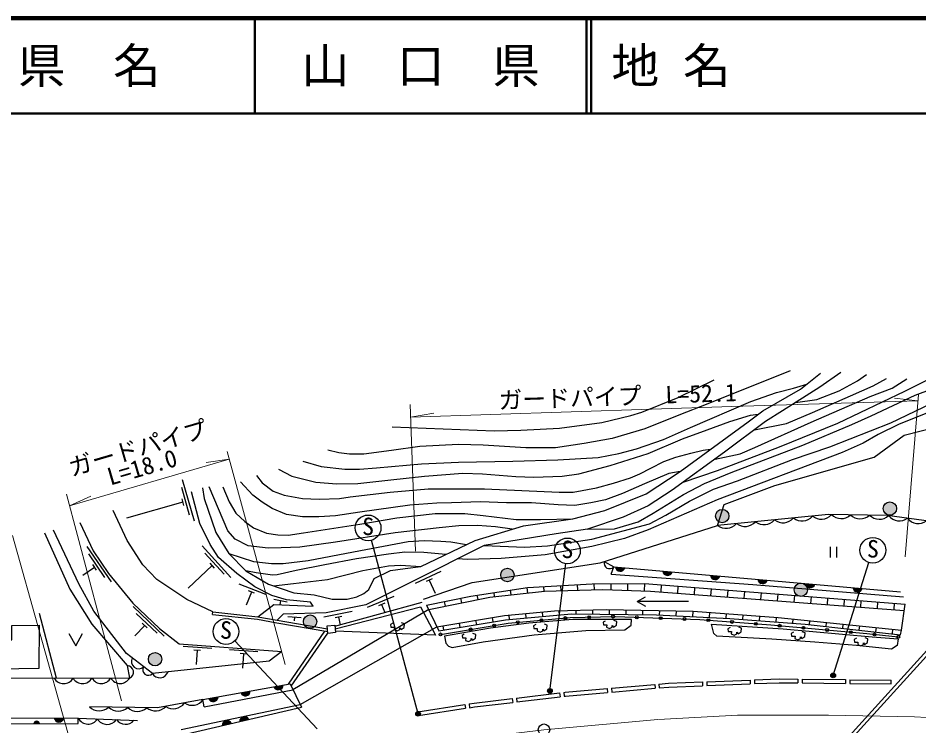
# Model space of a CAD drawing. Units: millimetres at full size, sheet at 1:1000; details may follow other scales. Extents: x 40000 to 680000, y 20000 to 380000.
# Drawn here: x 308159 to 402624, y 305738 to 380000 of the extents above; entities that cross this region are included whole.
import ezdxf
from ezdxf.enums import TextEntityAlignment as Align

# ---------------------------------------------------------------- set-up
doc = ezdxf.new("R2010")
doc.units = ezdxf.units.MM
doc.header["$LTSCALE"] = 1000
doc.linetypes.add('CHAIN', pattern=[18.5, 12, -1.5, 3.5, -1.5])
for name, color, linetype, lineweight in [('M-BGD', 7, 'Continuous', 25), ('M-BGD-EXST', 7, 'Continuous', 25), ('M-BMK', 2, 'CHAIN', 13), ('M-BMK-SRVR', 3, 'Continuous', 25), ('M-STR-HTXT', 7, 'Continuous', 13), ('M-TTL', 2, 'Continuous', 140), ('M-TTL-LINE', 7, 'Continuous', 50)]:
    doc.layers.add(name, color=color, linetype=linetype, lineweight=lineweight)
doc.layers.add('M-TTL-TXT', color=7, linetype='Continuous')
doc.styles.add('ＭＳ ゴシック', font='')
doc.styles.get('ＭＳ ゴシック').set_extended_font_data('MS Gothic')

msp = doc.modelspace()

# ---------------------------------------------------------------- hatches: boundary and pattern name
at = {"layer": 'M-BGD'}
for points in [[(398874, 328541, -1), (400274, 328541, -0.41421), (399574, 327841, -0.41421)], [(381293, 327762, -1), (382693, 327762, -0.41421), (381993, 327062, -0.41421)], [(358764, 321576, -1), (360164, 321576, -0.41421), (359464, 320876, -0.41421)], [(371774, 322333), (370787, 322419, 0.82183)], [(376755, 321898), (375768, 321984, 0.82183)], [(381737, 321464), (380749, 321550, 0.82183)], [(386718, 321030), (385731, 321116, 0.82183)], [(389537, 320024, -1), (390937, 320024, -0.41421), (390237, 319324, -0.41421)], [(391699, 320596), (390712, 320682, 0.82183)], [(396680, 320161), (395693, 320247, 0.82183)], [(338084, 316685, -1), (339484, 316685, -0.41421), (338784, 315985, -0.41421)], [(321823, 312743, -1), (323223, 312743, -0.41421), (322523, 312043, -0.41421)], [(335959, 310037), (334984, 309860, 0.82183)], [(332502, 309407), (331528, 309229, 0.82183)], [(329130, 308792), (328156, 308615, 0.82183)], [(310426, 305982), (309800, 305980, -0.84072)], [(311952, 306565), (312943, 306561, -0.82183)], [(329561, 305772), (330526, 305997, 0.82183)], [(332369, 306427), (331404, 306202, -0.82183)]]:
    msp.add_hatch(color=256, dxfattribs=at).paths.add_polyline_path(points)
at = {"layer": 'M-BGD-EXST'}
for points in [[(393845, 311160, -1), (393406, 310920, -0.41421), (393506, 311260, -0.41421)], [(364143, 309533, -1), (363703, 309294, -0.41421), (363803, 309633, -0.41421)], [(350322, 307144, -1), (349883, 306905, -0.41421), (349983, 307244, -0.41421)]]:
    msp.add_hatch(color=256, dxfattribs=at).paths.add_polyline_path(points)

# ---------------------------------------------------------------- linework, layer by layer
at = {"layer": 'M-BGD'}
for p, q in [((326151, 327855), (325326, 330740)), ((326646, 327217), (325408, 331543)), ((325450, 329215), (319524, 327520)), ((325546, 328878), (325354, 329551)), ((317948, 320849), (315415, 324568)), ((330482, 321302), (327457, 324634)), ((393325, 324517), (393325, 323399)), ((393991, 324517), (393991, 323399)), ((317278, 321300), (315589, 323780)), ((329756, 321656), (327739, 323877)), ((316185, 322371), (314946, 321527)), ((316382, 322082), (315988, 322660)), ((328525, 322565), (325993, 320182)), ((328761, 322306), (328290, 322824)), ((370340, 321680), (370623, 322433)), ((352505, 321944), (349787, 320674)), ((351590, 321185), (350956, 320889)), ((334143, 319518), (331354, 320622)), ((351273, 321037), (351909, 319678)), ((361504, 320266), (361566, 319675)), ((363253, 320370), (363306, 319857)), ((365037, 320469), (365055, 319919)), ((366784, 320567), (366804, 319978)), ((368532, 320655), (368553, 320036)), ((370326, 320660), (370302, 320036)), ((372077, 320664), (372051, 319969)), ((373828, 320669), (373799, 319902)), ((375602, 320532), (375546, 319796)), ((377346, 320394), (377291, 319663)), ((379091, 320257), (379036, 319531)), ((332638, 319791), (332086, 318396)), ((332963, 319662), (332312, 319920)), ((347550, 319331), (344778, 318182)), ((356272, 319450), (356363, 319006)), ((358041, 319726), (358084, 319312)), ((359773, 319996), (359825, 319494)), ((380835, 320120), (380781, 319398)), ((382580, 319983), (382526, 319266)), ((384325, 319845), (384271, 319133)), ((386069, 319708), (386016, 319001)), ((387814, 319571), (387761, 318868)), ((389558, 319433), (389506, 318736)), ((391303, 319296), (391250, 318603)), ((336364, 318734), (334987, 318989)), ((335676, 318862), (335608, 318493)), ((341384, 316209), (350539, 318724)), ((346602, 318614), (345956, 318346)), ((346279, 318480), (346624, 317648)), ((352835, 318787), (352934, 318306)), ((354551, 319133), (354648, 318656)), ((373085, 318795), (373960, 318290)), ((393048, 319159), (392995, 318471)), ((394792, 319021), (394740, 318338)), ((396537, 318884), (396485, 318206)), ((398282, 318747), (398230, 318073)), ((400026, 318609), (399975, 317941)), ((312187, 310753), (310422, 317544)), ((323488, 315159), (320226, 318259)), ((322738, 315458), (320563, 317525)), ((328545, 317439), (328574, 317714)), ((351219, 317956), (336990, 309547)), ((343182, 317733), (340236, 317165)), ((361374, 317536), (361415, 317069)), ((363116, 317701), (363158, 317223)), ((364861, 317833), (364901, 317376)), ((366651, 317876), (366646, 317485)), ((368402, 317918), (368396, 317465)), ((370152, 317945), (370146, 317444)), ((371902, 317912), (371896, 317424)), ((373652, 317878), (373646, 317403)), ((375418, 317844), (375396, 317372)), ((377169, 317811), (377144, 317288)), ((378919, 317777), (378892, 317204)), ((380665, 317652), (380640, 317121)), ((382411, 317526), (382387, 317037)), ((321698, 316033), (321190, 316515)), ((337841, 317094), (336444, 317177)), ((337143, 317136), (337120, 316762)), ((342109, 317221), (341422, 317088)), ((341765, 317155), (341919, 316356)), ((354415, 316526), (354490, 316077)), ((356140, 316818), (356216, 316367)), ((357866, 317109), (357942, 316657)), ((359632, 317372), (359672, 316916)), ((384170, 317399), (384133, 316914)), ((385916, 317273), (385878, 316780)), ((387661, 317147), (387623, 316645)), ((389403, 316972), (389368, 316511)), ((391158, 316790), (391111, 316363)), ((392899, 316610), (392851, 316172)), ((321444, 316274), (320411, 315187)), ((336524, 310140), (340341, 315690)), ((337731, 308005), (352068, 316130)), ((352689, 316235), (352765, 315787)), ((394640, 316430), (394590, 315981)), ((396380, 316250), (396330, 315789)), ((398121, 316069), (398069, 315598)), ((399862, 315889), (399809, 315406)), ((336814, 309911), (340649, 315487)), ((394197, 303460), (404963, 315345)), ((394691, 303460), (405326, 315200)), ((328476, 313864), (325484, 314089)), ((327307, 313651), (326609, 313703)), ((326958, 313677), (326846, 312181)), ((333318, 313501), (330326, 313726)), ((332149, 313288), (331450, 313341)), ((331800, 313314), (331687, 311819)), ((370381, 309696), (374911, 310093)), ((374911, 310093), (374946, 309695)), ((375362, 310133), (375397, 309734)), ((379913, 310362), (379928, 309962)), ((380374, 310380), (384909, 310560)), ((380374, 310380), (380390, 309980)), ((380390, 309980), (384925, 310160)), ((384909, 310560), (384925, 310160)), ((385370, 310578), (385386, 310179)), ((389916, 310658), (389912, 310259)), ((390387, 310653), (390383, 310253)), ((390383, 310253), (394911, 310200)), ((390387, 310653), (394916, 310600)), ((394916, 310600), (394911, 310200)), ((395387, 310595), (395382, 310195)), ((395382, 310195), (399714, 310144)), ((395387, 310595), (399719, 310544)), ((399714, 310144), (399719, 310544)), ((327690, 307744), (336990, 309547)), ((360422, 308665), (364945, 309202)), ((364945, 309202), (364993, 308804)), ((365387, 309254), (365435, 308857)), ((369931, 309657), (369965, 309258)), ((370381, 309696), (370416, 309298)), ((370416, 309298), (374946, 309695)), ((325272, 305380), (337731, 308005)), ((327690, 307744), (327551, 308505)), ((350072, 307222), (355013, 307989)), ((355013, 307989), (355074, 307593)), ((355444, 308055), (355505, 307660)), ((359980, 308613), (360027, 308216)), ((360422, 308665), (360469, 308268)), ((360469, 308268), (364993, 308804)), ((325407, 304803), (337873, 307710)), ((350133, 306827), (350072, 307222)), ((350133, 306827), (355074, 307593)), ((314476, 305990), (314479, 306555))]:
    msp.add_line(p, q, dxfattribs=at)
for points in [[(389102, 343000), (380493, 339534), (377455, 338346), (373890, 336923), (370450, 335910), (367536, 335359), (364526, 334925), (361413, 334924), (356917, 335182), (354359, 335270), (350295, 335055), (347321, 334647), (344400, 334248), (342908, 334248), (341789, 334373), (340646, 334668)], [(327486, 330722), (327672, 329598), (328901, 326034), (330255, 323823), (332033, 322024), (334430, 320629), (337066, 319699), (339204, 319503), (341096, 319028), (342676, 319028), (343699, 319275), (344421, 319646), (344958, 320049), (345516, 321225), (347206, 322045), (348735, 322241), (350387, 322458), (356091, 325203), (361144, 326735), (366330, 327474), (369675, 328340), (374004, 330096), (377570, 332422), (384707, 337626), (386268, 338809), (390215, 341067), (392287, 342735)], [(394426, 342809), (392231, 341274), (388298, 338781), (386519, 337684), (382245, 334445), (376750, 330470), (374213, 328837), (371623, 327644), (367874, 326398), (364596, 325882), (357047, 324679), (349591, 320946), (344642, 318446), (340461, 317624), (335971, 317473), (335333, 316835)], [(347371, 337123), (358081, 336711), (360884, 336765), (364925, 336961), (369383, 337585), (372408, 338305), (373575, 338645), (377376, 340198), (381159, 342035)], [(357047, 324679), (361278, 324481), (363676, 324648), (368325, 325321), (374371, 326934), (376066, 327848), (378560, 329331), (381087, 330580), (383583, 331470), (389349, 333676), (393264, 335016), (399658, 337545), (404839, 340011), (408738, 342032)], [(367874, 326398), (370683, 326428), (373177, 327137), (374746, 328063), (377930, 330014), (380144, 331159), (382925, 332319), (390442, 335182), (395589, 337359), (397613, 338282), (402213, 340434), (404011, 341118), (406258, 341990)], [(377912, 331310), (381514, 332552), (387990, 335021), (394127, 337519), (401152, 340856), (403804, 342195)], [(381265, 333736), (383877, 334294), (385410, 334934), (391318, 337615), (397498, 340309), (399816, 341158), (401357, 342164)], [(385365, 336810), (388729, 337474), (391472, 338616), (395431, 340374), (397833, 341417), (399205, 342202)], [(389693, 339665), (391923, 339988), (394260, 340902), (396162, 341933), (397133, 342596)], [(338029, 333516), (339955, 332953), (342436, 332693), (343971, 332693), (345741, 332805), (350468, 333248), (354356, 333413), (360029, 333525), (364766, 333647), (368972, 333890), (371149, 334325), (372997, 334815), (375838, 335791), (378679, 337039), (384985, 339778), (387693, 340714), (389464, 341171), (390854, 341581)], [(410092, 341886), (409131, 341087), (404658, 339032), (400550, 337411), (398340, 336329), (396780, 335388), (394584, 334429), (381477, 329467), (374218, 326316), (371738, 325404), (368307, 324566), (363420, 323683), (358828, 323310), (355310, 323186), (354211, 323259)], [(381500, 326782), (382186, 328988), (387514, 330964), (397909, 333921), (401087, 336247), (408487, 338134), (411329, 340972)], [(335460, 332692), (336874, 331950), (339386, 331318), (341573, 331131), (343779, 331182), (347249, 331549), (350782, 331950), (354792, 332241), (356876, 332172), (360371, 331891), (362225, 331823), (365225, 331940), (366943, 332181), (370262, 333047), (374216, 334333), (377838, 335869), (380429, 336787), (382798, 337670), (384960, 338331), (385776, 338436)], [(333156, 332027), (333743, 331249), (334899, 330362), (336081, 329943), (337992, 329583), (339736, 329533), (341858, 329591), (342997, 329775), (347181, 330270), (351164, 330629), (357074, 330603), (364885, 330251), (366356, 330270), (368805, 330725), (370606, 331223), (372390, 331761), (373366, 332199), (374519, 332772), (375875, 333478), (377119, 333949), (378686, 334344), (379982, 334664), (380778, 334761)], [(377570, 332422), (376409, 332211), (373843, 331135), (371555, 330109), (369750, 329447), (368222, 329147), (366535, 328882), (364779, 328948), (362002, 329139), (359381, 329139), (356650, 329264), (353609, 329163), (352057, 329096), (349243, 328887), (343996, 328181), (341439, 327787), (339713, 327670), (338002, 327663), (336317, 327923), (334808, 328552), (333743, 329206), (332779, 329943), (331498, 331341)], [(359977, 326381), (358232, 326628), (356339, 326773), (354381, 326725), (352311, 326531), (347711, 325997), (341460, 325027), (337719, 324510), (335745, 324429), (334370, 324381), (332299, 324623), (330924, 325350), (330164, 326207), (328205, 330817)], [(329620, 330827), (330294, 329253), (331001, 328067), (331935, 327182), (332861, 326517), (334210, 325947), (335396, 325777), (336484, 325769), (338103, 326003), (343993, 326921), (347893, 327559), (351889, 328026), (355019, 328026), (356934, 327821), (360396, 327396), (362946, 327405), (366330, 327474)], [(333317, 317205), (334970, 318464), (339119, 318295), (338824, 318716), (336298, 318985), (334782, 319428), (332973, 320344), (331095, 321746), (329194, 323395), (328291, 324791), (327234, 326995), (326332, 330303)], [(328574, 317714), (325864, 319008), (322710, 321093), (321238, 322645), (319617, 325202), (318144, 328341)], [(419551, 315872), (417783, 318543), (414820, 321720), (411489, 324106), (407845, 325964), (403909, 327182), (399301, 327831), (393142, 327916), (381500, 326782)], [(314633, 327066), (316024, 324094), (317643, 321716), (320181, 318628), (323003, 315947), (325062, 314357), (335805, 313552), (334498, 312530), (322250, 311258), (319518, 313339), (316110, 317781), (314549, 320645), (311888, 326271)], [(310920, 325985), (313595, 320083), (315905, 316405), (319608, 312078), (319863, 310769), (303776, 310734)], [(350678, 319033), (355785, 320796), (369188, 322853), (381500, 326782)], [(330255, 323823), (332850, 322994), (334753, 322786), (335961, 322786), (338570, 323106), (343342, 324001), (349072, 325087), (350736, 325189), (352503, 325133), (353551, 325045), (355185, 324767)], [(353019, 323725), (350693, 323950), (348733, 323982), (347010, 323760), (343639, 323255), (340320, 322655), (337312, 322038), (335337, 321580), (334828, 321544), (333126, 321803), (332033, 322024)], [(334954, 320444), (337049, 320693), (340611, 321117), (344315, 322036), (346987, 322541), (348246, 322596), (350387, 322458)], [(369629, 322994), (370623, 322433), (400674, 319813)], [(370340, 321680), (385186, 320563), (401005, 319302)], [(351004, 318419), (355641, 319352), (361573, 320276), (368354, 320654), (373860, 320669), (401175, 318519)], [(351219, 317956), (357628, 319265), (363367, 319863), (369482, 320067), (374491, 319876), (401085, 317856)], [(378475, 318795), (373085, 318795), (373960, 319301)], [(351004, 318419), (352266, 315703), (359274, 316881), (366201, 317491), (375105, 317386), (382791, 317018), (390702, 316408), (400669, 315312)], [(400669, 315312), (400807, 315791), (401175, 318519)], [(328545, 317439), (333277, 316931), (335285, 316562), (340635, 315639)], [(328574, 317714), (333317, 317205), (335333, 316835), (340607, 315925)], [(341410, 315932), (350361, 318231), (351922, 315261), (341435, 315673)], [(352068, 316130), (359149, 317326), (364391, 317821), (369810, 317952), (378936, 317777), (387842, 317134), (400807, 315791)], [(347454, 316515), (347217, 316379), (347259, 316108), (347615, 316117), (347590, 315854), (347904, 315727), (348183, 315871), (348183, 316049), (348319, 315862), (348633, 316066), (348667, 316456), (348361, 316557)], [(352450, 315344), (359562, 316532), (366056, 317105), (370788, 317213), (379663, 316905), (387098, 316340), (397152, 315431), (400454, 315102)], [(369735, 316748), (369497, 316613), (369540, 316342), (369896, 316350), (369871, 316087), (370184, 315960), (370464, 316104), (370464, 316282), (370600, 316096), (370913, 316299), (370947, 316689), (370642, 316791)], [(304020, 314703), (307527, 314772), (307527, 316268), (310370, 316303), (310341, 311773), (304038, 311665), (303978, 314703)], [(362441, 316376), (362204, 316240), (362246, 315969), (362602, 315977), (362577, 315715), (362890, 315587), (363170, 315732), (363170, 315909), (363306, 315723), (363619, 315926), (363653, 316316), (363348, 316418)], [(382813, 316062), (382575, 315927), (382618, 315656), (382974, 315664), (382948, 315401), (383262, 315274), (383542, 315418), (383542, 315596), (383677, 315410), (383991, 315613), (384025, 316003), (383720, 316105)], [(389468, 315564), (389230, 315428), (389273, 315157), (389629, 315165), (389603, 314903), (389917, 314776), (390197, 314920), (390197, 315098), (390332, 314911), (390646, 315114), (390680, 315504), (390375, 315606)], [(313489, 315439), (314204, 314144), (314920, 315439)], [(354950, 315383), (354712, 315247), (354755, 314976), (355111, 314985), (355085, 314722), (355399, 314595), (355679, 314739), (355679, 314917), (355814, 314730), (356128, 314934), (356162, 315324), (355857, 315425)], [(396062, 314940), (395824, 314805), (395867, 314534), (396223, 314542), (396197, 314279), (396511, 314152), (396791, 314296), (396791, 314474), (396927, 314288), (397240, 314491), (397274, 314881), (396969, 314983)], [(327551, 308505), (336690, 310170), (337873, 307710)], [(375362, 310133), (376372, 310221), (379913, 310362)], [(375397, 309734), (376397, 309822), (379928, 309962)], [(385370, 310578), (387968, 310681), (389916, 310658)], [(385386, 310179), (387974, 310281), (389912, 310259)], [(365387, 309254), (365523, 309270), (369931, 309657)], [(365435, 308857), (365564, 308872), (369965, 309258)], [(327551, 308505), (322778, 307634), (315659, 307753)], [(355444, 308055), (355976, 308138), (359980, 308613)], [(355505, 307660), (356030, 307742), (360027, 308216)], [(302007, 307016), (303542, 306600), (314479, 306555), (320670, 306326)], [(300966, 306571), (302772, 305965), (314476, 305990)]]:
    msp.add_lwpolyline(points, dxfattribs=at)
for points in [[(353683, 313954), (356937, 314568), (362265, 315303), (367697, 315739), (371791, 315815), (372454, 316312), (372476, 316891), (366340, 316906), (361700, 316531), (357700, 316003), (352884, 315175), (353021, 314430), (353311, 314111)], [(340652, 315457), (340576, 316253), (341372, 316330), (341449, 315534)], [(380869, 316409), (388385, 315936), (397700, 315092), (400435, 314897), (400339, 314177), (399758, 313805), (396081, 314198), (391712, 314533), (387200, 314831), (381416, 315165), (381110, 315456)]]:
    msp.add_lwpolyline(points, close=True, dxfattribs=at)
for centre, radius in [((399574, 328541), 700), ((381993, 327762), 700), ((359464, 321576), 700), ((390237, 320024), 700), ((338784, 316685), 700), ((360561, 316620), 150), ((363051, 316840), 150), ((365542, 317060), 150), ((368039, 317151), 150), ((370539, 317208), 150), ((373037, 317135), 150), ((375536, 317048), 150), ((378034, 316961), 150), ((380531, 316839), 150), ((383023, 316649), 150), ((385516, 316460), 150), ((355620, 315873), 150), ((358085, 316285), 150), ((388008, 316258), 150), ((390498, 316032), 150), ((392988, 315807), 150), ((395477, 315582), 150), ((352450, 315344), 150), ((397967, 315350), 150), ((400454, 315102), 150), ((322523, 312743), 700)]:
    msp.add_circle(centre, radius, dxfattribs=at)
for centre, radius, start, end in [((392365, 328865), 1440, 230.63126, 318.57747), ((394459, 328934), 1440, 225.24098, 313.18719), ((396459, 328907), 1440, 225.24098, 313.18719), ((398467, 328870), 1440, 224.71601, 312.66221), ((400578, 328698), 1440, 218.0014, 305.9476), ((382395, 327910), 1440, 231.59118, 319.53739), ((384386, 328104), 1440, 231.59118, 319.53739), ((386376, 328298), 1440, 231.59118, 319.53739), ((388367, 328492), 1440, 231.59118, 319.53739), ((390357, 328686), 1440, 231.59118, 319.53739), ((402558, 328419), 1440, 218.0014, 305.9476), ((370184, 322816), 582, 162.25263, 318.85612), ((371289, 322473), 505, 186.18843, 343.84662), ((376270, 322039), 505, 186.18843, 343.84662), ((381252, 321605), 505, 186.18843, 343.84662), ((386233, 321170), 505, 186.18843, 343.84662), ((391214, 320736), 505, 186.18843, 343.84662), ((396195, 320302), 505, 186.18843, 343.84662), ((320825, 312533), 785, 153.77109, 311.62729), ((319580, 311393), 685, 294.40144, 87.61982), ((321816, 311625), 569, 145.63603, 319.76239), ((323031, 311697), 896, 209.33926, 342.5192), ((312943, 311333), 1146, 210.49148, 329.75829), ((314919, 311338), 1146, 210.49148, 329.75829), ((316896, 311342), 1146, 210.49148, 329.75829), ((318873, 311346), 1146, 210.49148, 329.75829), ((335454, 310045), 505, 201.5023, 359.1605), ((331998, 309415), 505, 201.5023, 359.1605), ((324442, 308991), 1440, 236.3583, 324.3045), ((326410, 309350), 1440, 236.3583, 324.3045), ((328625, 308800), 505, 201.5023, 359.1605), ((316676, 308773), 1440, 225.07353, 313.01974), ((318676, 308739), 1440, 225.07353, 313.01974), ((320676, 308706), 1440, 225.07353, 313.01974), ((322574, 308756), 1440, 230.03786, 317.98407), ((310113, 305926), 318, 10.01222, 170.22995), ((312448, 306661), 505, 190.93813, 348.59632), ((315505, 307087), 1156, 207.41444, 328.35056), ((317512, 307098), 1194, 211.13077, 324.63423), ((319421, 307046), 1133, 214.31742, 321.44758), ((330066, 305789), 505, 24.29523, 181.95342), ((331908, 306219), 505, 24.29523, 181.95342)]:
    msp.add_arc(centre, radius, start, end, dxfattribs=at)
at = {"layer": 'M-BGD-EXST'}
for p, q in [((350102, 307025), (345213, 325215)), ((363923, 309413), (365594, 322766)), ((393625, 311040), (397378, 322879)), ((339529, 305454), (330884, 314663))]:
    msp.add_line(p, q, dxfattribs=at)
for centre, radius in [((344863, 326519), 1350), ((365762, 324106), 1350), ((397786, 324166), 1350), ((329960, 315648), 1350), ((393625, 311040), 250), ((363923, 309413), 250), ((350102, 307025), 250)]:
    msp.add_circle(centre, radius, dxfattribs=at)
at = {"layer": 'M-BMK'}
msp.add_lwpolyline([(253081, 273394), (261866, 275875), (267641, 277813), (278748, 281643), (288590, 285055), (303082, 290415), (313606, 294098), (321730, 296663), (327762, 298538), (332648, 299886), (342674, 302121), (349043, 303276), (357168, 304592), (363306, 305347), (375317, 306430), (383586, 306857), (393126, 306863), (402137, 306709), (411039, 306140), (419522, 305402), (431871, 303666), (451440, 300341), (463422, 298010), (494641, 291912)], dxfattribs=at)
at = {"layer": 'M-BMK-SRVR'}
msp.add_circle((363306, 305347), 600, dxfattribs=at)
at = {"layer": 'M-STR-HTXT'}
for p, q in [((402515, 339840), (400074, 340108)), ((401179, 323494), (402568, 340495)), ((349848, 324087), (349278, 339461)), ((349327, 338132), (351745, 338554)), ((336177, 312184), (330089, 334542)), ((313572, 328826), (330308, 333737)), ((330308, 333737), (327879, 333380)), ((319009, 308360), (313246, 330056)), ((313572, 328826), (315809, 329838)), ((313368, 305008), (307589, 325734))]:
    msp.add_line(p, q, dxfattribs=at)
msp.add_lwpolyline([(349327, 338132), (382986, 339251), (402515, 339840)], dxfattribs=at)
at = {"layer": 'M-TTL'}
msp.add_line((680000, 380000), (40000, 380000), dxfattribs=at)
at = {"layer": 'M-TTL-LINE'}
for p, q in [((333000, 380000), (333000, 370000)), ((367750, 380000), (367750, 370000)), ((368250, 380000), (368250, 370000)), ((40000, 370000), (680000, 370000))]:
    msp.add_line(p, q, dxfattribs=at)

# ---------------------------------------------------------------- texts
at = {"layer": 'M-BGD-EXST', "style": 'ＭＳ ゴシック'}
for p in [(344208, 325226), (365107, 322814), (397131, 322873), (329305, 314355)]:
    msp.add_text('S', height=1833, rotation=358.508, dxfattribs=at).set_placement(p, align=Align.BOTTOM_LEFT)
at = {"layer": 'M-STR-HTXT', "style": 'ＭＳ ゴシック'}
for s, rotation, p in [('ガードパイプ\u3000L=52.1', 1.905, (358588, 338440)), ('ガードパイプ', 16.356, (313934, 331384)), ('L=18.0', 16.356, (317992, 330425))]:
    msp.add_text(s, height=1833, rotation=rotation, dxfattribs=at).set_placement(p, align=Align.BOTTOM_LEFT)
at = {"layer": 'M-TTL-TXT', "style": 'ＭＳ ゴシック'}
for s, p in [('県\u3000名', (315625, 375000)), ('山\u3000口\u3000県', (350375, 375000))]:
    msp.add_text(s, height=3666, dxfattribs=at).set_placement(p, align=Align.MIDDLE_CENTER)
msp.add_text('地 名', height=3666, dxfattribs=at).set_placement((370380, 375000), align=Align.MIDDLE_LEFT)

doc.saveas('drawing.dxf')
